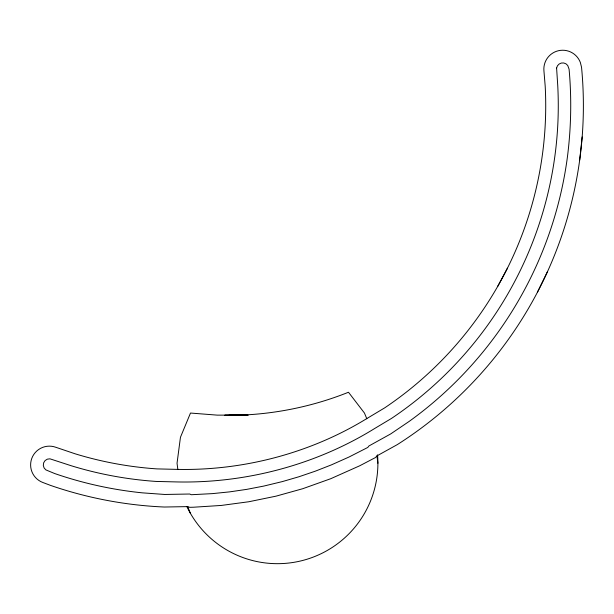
<?xml version="1.0" encoding="UTF-8"?>
<svg xmlns="http://www.w3.org/2000/svg" width="614" height="614" viewBox="0 0 614 614"><rect width="100%" height="100%" fill="white"/><g stroke="black" fill="none" stroke-linecap="round" stroke-linejoin="round"><path stroke-width="0.92" d="M247.879 415.187L244.073 414.987C279.823 413.245 315.251 405.532 348.483 392.246L364.447 413.045L366.819 418.779M579.677 160.07L582.164 136.945M537.388 292.318L547.588 271.419M497.563 286.631L507.417 268.211M376.927 455.887L375.561 457.499L359.743 465.765L330.769 478.697L302.763 488.706L276.016 496.158L248.823 501.745L221.309 505.437L193.61 507.218L189.642 507.317L187.646 506.611L164.406 507.026A401.725 401.725 0 0 1 50.555 485.405L42.903 482.512A18.765 18.765 0 0 1 31.774 458.42A18.765 18.765 0 0 1 55.866 447.299L74.969 453.754A364.064 364.064 0 0 0 156.969 468.896L177.845 469.395C243.72 470.669 310.584 453.063 366.75 418.61L384.663 407.88A364.064 364.064 0 0 0 545.194 86.137L543.935 70.871A18.85 18.85 0 0 1 580.353 62.474L581.542 67.264A401.725 401.725 0 0 1 397.266 444.636L376.927 455.887L377.902 463.263M177.845 469.395L177.039 463.263L180.455 437.268L190.493 413.045L217.241 415.133L247.879 415.095M244.073 414.987L228.961 415.225M244.073 415.133L224.739 415.248L247.833 415.287M187.646 506.611L190.493 513.473M377.549 454.844A100.435 100.435 0 0 1 186.994 506.857M556.599 68.047L557.735 85.469A376.697 376.697 0 0 1 391.548 418.387L374.456 428.626C315.734 464.928 245.661 483.464 176.648 481.929L156.209 481.437A376.904 376.904 0 0 1 71.285 465.765L49.941 458.827A6.102 6.102 0 0 0 45.866 469.887L54.654 473.532A389.169 389.169 0 0 0 142.479 492.858L164.744 494.462L189.703 494.017L191.315 494.723L212.413 493.625L229.621 491.875L246.728 489.366L263.705 486.096L282.379 481.583L298.98 476.74L315.343 471.161L331.445 464.859L348.99 457.031L367.817 447.429L368.853 446.01L390.696 433.921L409.177 421.396A389.169 389.169 0 0 0 567.236 158.366C571.12 128.825 571.788 98.885 569.086 69.205L567.735 65.483A6.186 6.186 0 0 0 556.599 68.047"/></g></svg>
